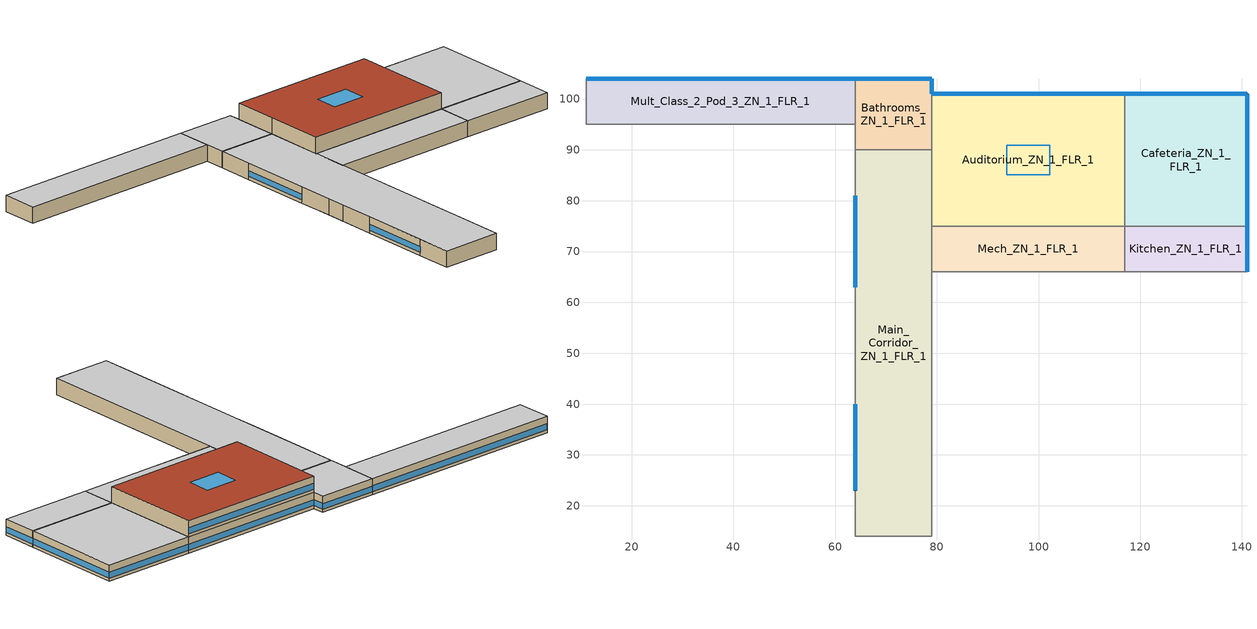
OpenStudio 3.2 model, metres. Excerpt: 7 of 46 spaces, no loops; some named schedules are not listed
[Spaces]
Kitchen_ZN_1_FLR_1
 floor foundation (BTAP-Grnd-Floor-Mass:U-0.757_std): 141,75 141,66 117,66 117,75 z0
 wall outside: 141,66 141,75 z0:4
 wall to Cafeteria_ZN_1_FLR_1: 141,75 117,75 z0:4
 wall to Aux_Gym_ZN_1_FLR_1: 117,66 141,66 z0:4
 wall to Mech_ZN_1_FLR_1: 117,75 117,66 z0:4
 window (BTAP-Ext-FixedWindow:U=0.220 SHGC=0.600): 141,66.03 141,74.97 z0.76:2.19
 ceiling to LIBRARY_MEDIA_CENTER_ZN_1_FLR_2: 141,66 141,75 117,75 117,66 z4
Auditorium_ZN_1_FLR_1
 floor foundation (BTAP-Grnd-Floor-Mass:U-0.757_std): 117,101 117,75 79,75 79,101 z0
 wall outside: 117,101 79,101 z4:8; 117,101 79,101 z0:4
 wall to LIBRARY_MEDIA_CENTER_ZN_1_FLR_2: 117,75 117,101 z4:8
 wall to Main_Corridor_ZN_1_FLR_1: 79,90 79,75 z0:4
 wall to Cafeteria_ZN_1_FLR_1: 117,75 117,101 z0:4
 wall to Bathrooms_ZN_1_FLR_2: 79,101 79,90 z4:8
 wall to Bathrooms_ZN_1_FLR_1: 79,101 79,90 z0:4
 wall to Main_Corridor_ZN_1_FLR_2: 79,90 79,75 z4:8
 wall to Mech_ZN_1_FLR_2: 79,75 117,75 z4:8
 wall to Mech_ZN_1_FLR_1: 79,75 117,75 z0:4
 window (BTAP-Ext-FixedWindow:U=0.220 SHGC=0.600): 116.97,101 79.03,101 z0.76:2.18; 116.97,101 79.03,101 z4.76:6.18
 roof outside: 117,75 117,101 79,101 79,75 z8
 skylight (BTAP-Ext-Skylights:U=0.220 SHGC=0.600): 102.25,85.09 102.25,90.91 93.75,90.91 93.75,85.09 z8
Cafeteria_ZN_1_FLR_1
 floor foundation (BTAP-Grnd-Floor-Mass:U-0.757_std): 141,101 141,75 117,75 117,101 z0
 wall outside: 141,75 141,101 117,101 z0:4
 window (BTAP-Ext-FixedWindow:U=0.220 SHGC=0.600): 141,75.03 141,100.97 z0.76:2.18; 140.97,101 117.03,101 z0.76:2.19
 ceiling to LIBRARY_MEDIA_CENTER_ZN_1_FLR_2: 141,75 141,101 117,101 117,75 z4
Main_Corridor_ZN_1_FLR_1
 floor foundation (BTAP-Grnd-Floor-Mass:U-0.757_std): 79,90 79,14 64,14 64,90 z0
 wall outside: 64,81 64,63 / 64,40 64,23 z0:4
 wall to Mult_Class_2_Pod_1_ZN_1_FLR_1: 64,23 64,14 z0:4
 wall to Mult_Class_2_Pod_2_ZN_1_FLR_1: 64,63 64,54 z0:4
 wall to Lobby_ZN_1_FLR_1: 64,14 79,14 z0:4
 wall to Mult_Class_1_Pod_3_ZN_1_FLR_1: 64,90 64,81 z0:4
 wall to Mech_ZN_1_FLR_1: 79,66 79,75 z0:4
 wall to Mult_Class_1_Pod_2_ZN_1_FLR_1: 64,49 64,40 z0:4
 wall to Gym_ZN_1_FLR_1: 79,14 79,66 z0:4
 wall to Corridor_Pod_2_ZN_1_FLR_1: 64,54 64,49 z0:4
 wall to Bathrooms_ZN_1_FLR_1: 79,90 64,90 z0:4
 window (BTAP-Ext-FixedWindow:U=0.220 SHGC=0.600): 64,39.97 64,23.03 / 64,80.97 64,63.03 z0.76:2.19
 ceiling to Main_Corridor_ZN_1_FLR_2: 79,14 79,90 64,90 64,14 z4
Bathrooms_ZN_1_FLR_1
 floor foundation (BTAP-Grnd-Floor-Mass:U-0.757_std): 79,104 79,90 64,90 64,104 z0
 wall outside: 79,101 79,104 64,104 z0:4
 wall to Corridor_Pod_3_ZN_1_FLR_1: 64,95 64,90 z0:4
 wall to Mult_Class_2_Pod_3_ZN_1_FLR_1: 64,104 64,95 z0:4
 window (BTAP-Ext-FixedWindow:U=0.220 SHGC=0.600): 79,101.03 79,103.97 z0.76:2.21; 78.97,104 64.03,104 z0.76:2.19
 ceiling to Bathrooms_ZN_1_FLR_2: 79,90 79,104 64,104 64,90 z4
Mult_Class_2_Pod_3_ZN_1_FLR_1
 floor foundation (BTAP-Grnd-Floor-Mass:U-0.757_std): 64,104 64,95 11,95 11,104 z0
 wall outside: 64,104 11,104 z0:4
 wall to Corner_Class_2_Pod_3_ZN_1_FLR_1: 11,104 11,95 z0:4
 wall to Corridor_Pod_3_ZN_1_FLR_1: 11,95 64,95 z0:4
 window (BTAP-Ext-FixedWindow:U=0.220 SHGC=0.600): 63.97,104 11.03,104 z0.76:2.18
 ceiling to Mult_Class_2_Pod_3_ZN_1_FLR_2: 64,95 64,104 11,104 11,95 z4
Mech_ZN_1_FLR_1
 floor foundation (BTAP-Grnd-Floor-Mass:U-0.757_std): 117,75 117,66 79,66 79,75 z0
 wall to Gym_ZN_1_FLR_1: 79,66 117,66 z0:4
 ceiling to Mech_ZN_1_FLR_2: 117,66 117,75 79,75 79,66 z4
[Site]
MONCTON INTL A_NB_CAN: Latitude {deg}=46.11; Longitude {deg}=-64.68; Time Zone {hr}=-4; Elevation {m}=70.7; Terrain=City
[Building]
SecondarySchool: North Axis {deg}=0; Default Construction Set=BTAP-Mass at hdd = 4680.0; Standards Number of Stories=2; Standards Number of Above Ground Stories=2; Standards Template=NECB2011; Standards Building Type=SecondarySchool
[ClimateZones]
Climate Zone Institution Name 1=ASHRAE; Climate Zone Document Name 1=ANSI/ASHRAE Standard 169; Climate Zone Document Year 1=2006; Climate Zone Institution Name 2=CEC; Climate Zone Document Name 2=California Climate Zone Descriptions; Climate Zone Document Year 2=1995
[Site:WaterMainsTemperature]
Calculation Method=Correlation; Annual Average Outdoor Air Temperature {C}=6.20833; Maximum Difference In Monthly Average Outdoor Air Temperatures {deltaC}=27
[Site:GroundTemperature:BuildingSurface]
19.527, 19.502, 19.536, 19.598, 20.002, 21.64, 22.225, 22.375, 21.449, 20.121, 19.802, 19.633
[SizingPeriod:DesignDay] Barometric Pressure {Pa}=100479; Sky Clearness=0; Rain Indicator=0; Snow Indicator=0; Day of Month=21; Daylight Saving Time Indicator=0; Humidity Indicating Type=Wetbulb; Dry-Bulb Temperature Range Modifier Type=DefaultMultipliers
Name | Maximum Dry-Bulb Temperature {C} | Daily Dry-Bulb Temperature Range {deltaC} | Humidity Indicating Conditions at Maximum Dry-Bulb | Wind Speed {m/s} | Wind Direction {deg} | Month | Day Type | Solar Model Indicator | ASHRAE Taub | ASHRAE Taud
Moncton-Greater Moncton LeBla Ann Clg .4% Condns DB=>MWB | 28.7 | 10.4 | 20.9 | 5.7 | 220 | 7 | SummerDesignDay | ASHRAETau | 0.414 | 2.302
Moncton-Greater Moncton LeBla Ann Htg 99.6% Condns DB | -22.2 | 0 | -22.2 | 5.3 | 240 | 1 | WinterDesignDay | ASHRAEClearSky
[Material:NoMass] Roughness=Smooth; Thermal Absorptance=0.9; Solar Absorptance=0.7
Name | Thermal Resistance {m2-K/W} | Visible Absorptance
Typical Carpet Pad; Typical Carpet Pad 1 | 0.21648 | 0.8
Typical Insulation 1 | 5.20402 | 0.7
Typical Insulation 2 | 3.77764 | 0.7
Typical Insulation 3 | 5.46446 | 0.7
Typical Carpet Pad 2 | 1.25503 | 0.8
Typical Carpet Pad 3; Typical Carpet Pad 4 | 3.45515 | 0.8
Typical Insulation 4 | 0.454528 | 0.7
Typical Insulation 5 | 0.454545 | 0.7
[Material]
Name | Roughness | Thickness {m} | Conductivity {W/m-K} | Density {kg/m3} | Specific Heat {J/kg-K} | Thermal Absorptance | Solar Absorptance | Visible Absorptance
G05 25mm wood | MediumSmooth | 0.0254 | 0.15 | 608 | 1630 | 0.9 | 0.5 | 0.5
100mm Normalweight concrete floor 1 | MediumSmooth | 0.1016 | 2.31 | 2322 | 832
G01 13mm gypsum board 1 | Smooth | 0.0127 | 0.16 | 800 | 1090 | 0.9 | 0.7 | 0.5
4 in. Normalweight Concrete Floor 1 | MediumRough | 0.1016 | 2.31 | 2322 | 832 | 0.9 | 0.7 | 0.7
1IN Stucco 1 | Smooth | 0.0253 | 0.6918 | 1858 | 837 | 0.9 | 0.7 | 0.92
8IN CONCRETE HW RefBldg 1 | Rough | 0.2032 | 1.311 | 2240 | 836.8 | 0.9 | 0.7 | 0.7
1/2IN Gypsum 1 | Smooth | 0.0127 | 0.16 | 784.9 | 830 | 0.9 | 0.4 | 0.4
Metal Roof Surface 1; F08 Metal surface 1 | Smooth | 0.0008 | 45.28 | 7824 | 500 | 0.9 | 0.7 | 0.7
6 in. Normalweight Concrete Floor 1; 6 in. Normalweight Concrete Floor 2; 6 in. Normalweight Concrete Floor 3 | MediumRough | 0.1524 | 2.31 | 2322 | 832 | 0.9 | 0.7 | 0.7
Expanded Polystyrene | MediumSmooth | 0.0363959 | 0.029 | 29 | 1210
[Construction]
BTAP-Int-Partition; BTAP-Int-Door: G05 25mm wood
BTAP-Int-Floor: 100mm Normalweight concrete floor 1, Typical Carpet Pad
BTAP-Int-Wall: G01 13mm gypsum board 1, G01 13mm gypsum board 1
BTAP-Int-Ceiling: Typical Carpet Pad, 100mm Normalweight concrete floor 1
BTAP-Int-Window: SimpleGlazing
BTAP-Ext-Floor-Mass:U-0.183: Typical Insulation 1, 4 in. Normalweight Concrete Floor 1, Typical Carpet Pad 1
BTAP-Ext-Wall-Mass:U-0.247: 1IN Stucco 1, 8IN CONCRETE HW RefBldg 1, Typical Insulation 2, 1/2IN Gypsum 1
BTAP-Ext-Roof-Metal:U-0.183: Metal Roof Surface 1, Typical Insulation 3
BTAP-Grnd-Floor-Mass:U-0.757: 6 in. Normalweight Concrete Floor 1, Typical Carpet Pad 2
BTAP-Grnd-Wall-Mass:U-0.284: 6 in. Normalweight Concrete Floor 2, Typical Carpet Pad 3
BTAP-Grnd-Roof-Mass:U-0.284: 6 in. Normalweight Concrete Floor 3, Typical Carpet Pad 4
BTAP-Ext-FixedWindow:U=0.220 SHGC=0.600; BTAP-Ext-GlassDoors:U=0.220 SHGC=0.600; BTAP-Ext-Skylights:U=0.220 SHGC=0.600; BTAP-Ext-DaylightDomes:U=0.220 SHGC=0.600; BTAP-Ext-DaylightDiffuser:U=0.220 SHGC=0.600: SimpleGlazing:U=0.220 SHGC=0.600
BTAP-Ext-Door:U-2.2: F08 Metal surface 1, Typical Insulation 4
BTAP-Ext-OverHeadDoor:U-2.2: Typical Insulation 5
BTAP-Grnd-Floor-Mass:U-0.757_std: 6 in. Normalweight Concrete Floor 1, Expanded Polystyrene
[DefaultConstructionSet]
BTAP-Mass at hdd = 4680.0: Default Exterior Surface Constructions=BTAP-Mass at hdd = 4680.0; Default Interior Surface Constructions=Default Surface Constructions 2; Default Ground Contact Surface Constructions=BTAP-Mass at hdd = 4680.0 1; Default Exterior SubSurface Constructions=BTAP-Mass at hdd = 4680.0; Default Interior SubSurface Constructions=Default Sub Surface Constructions 2; Interior Partition Construction=BTAP-Int-Partition
[DefaultSurfaceConstructions]
Name | Floor Construction | Wall Construction | Roof Ceiling Construction
Default Surface Constructions 2 | BTAP-Int-Floor | BTAP-Int-Wall | BTAP-Int-Ceiling
BTAP-Mass at hdd = 4680.0 | BTAP-Ext-Floor-Mass:U-0.183 | BTAP-Ext-Wall-Mass:U-0.247 | BTAP-Ext-Roof-Metal:U-0.183
BTAP-Mass at hdd = 4680.0 1 | BTAP-Grnd-Floor-Mass:U-0.757 | BTAP-Grnd-Wall-Mass:U-0.284 | BTAP-Grnd-Roof-Mass:U-0.284
[DefaultSubSurfaceConstructions]
Name | Fixed Window Construction | Operable Window Construction | Door Construction | Glass Door Construction | Overhead Door Construction | Skylight Construction | Tubular Daylight Dome Construction | Tubular Daylight Diffuser Construction
Default Sub Surface Constructions 2 | BTAP-Int-Window | BTAP-Int-Window | BTAP-Int-Door
BTAP-Mass at hdd = 4680.0 | BTAP-Ext-FixedWindow:U=0.220 SHGC=0.600 | BTAP-Ext-FixedWindow:U=0.220 SHGC=0.600 | BTAP-Ext-Door:U-2.2 | BTAP-Ext-GlassDoors:U=0.220 SHGC=0.600 | BTAP-Ext-OverHeadDoor:U-2.2 | BTAP-Ext-Skylights:U=0.220 SHGC=0.600 | BTAP-Ext-DaylightDomes:U=0.220 SHGC=0.600 | BTAP-Ext-DaylightDiffuser:U=0.220 SHGC=0.600
[WindowMaterial:SimpleGlazingSystem] U-Factor {W/m2-K}=2.2; Solar Heat Gain Coefficient=0.6; Visible Transmittance=0.21
SimpleGlazing; SimpleGlazing:U=0.220 SHGC=0.600
[Space] Building Story=Building Story 1; Part of Total Floor Area=Yes
Name | Space Type | Thermal Zone
Kitchen_ZN_1_FLR_1 | Space Function Food preparation | ALL_ST=Food preparation_FL=Building Story 1_SCH=B
Auditorium_ZN_1_FLR_1 | Space Function Audience - auditorium | ALL_ST=Audience - auditorium_FL=Building Story 1_SCH=C
Cafeteria_ZN_1_FLR_1 | Space Function Conf./meet./multi-purpose | ALL_ST=Conf./meet./multi-purpose_FL=Building Story 1_SCH=C
Mech_ZN_1_FLR_1 | Space Function Electrical/Mechanical-sch-D | WILD_ST=Electrical/Mechanical-sch-D_FL=Building Story 1_SCH=D
Main_Corridor_ZN_1_FLR_1 | Space Function Corr. >= 2.4m wide-sch-D | WILD_ST=Corr. >= 2.4m wide-sch-D_FL=Building Story 1_SCH=D 1
Bathrooms_ZN_1_FLR_1 | Space Function Washroom-sch-D | WET_ST=Washroom-sch-D_FL=Building Story 1_SCHD
Mult_Class_2_Pod_3_ZN_1_FLR_1 | Space Function Classroom/lecture/training | ALL_ST=Classroom/lecture/training_FL=Building Story 1_SCH=D 3
[BuildingStory]
Building Story 1: Nominal Z Coordinate {m}=0
[SpaceType] Standards Building Type=Space Function
Name | Default Schedule Set | Design Specification Outdoor Air Object | Standards Space Type
Space Function Audience - auditorium | Space Function Audience - auditorium Schedule Set | Space Function Audience - auditorium Ventilation | Audience - auditorium
Space Function Washroom-sch-D | Space Function Washroom-sch-D Schedule Set | Space Function Washroom-sch-D Ventilation | Washroom-sch-D
Space Function Conf./meet./multi-purpose | Space Function Conf./meet./multi-purpose Schedule Set | Space Function Conf./meet./multi-purpose Ventilation | Conf./meet./multi-purpose
Space Function Classroom/lecture/training | Space Function Classroom/lecture/training Schedule Set | Space Function Classroom/lecture/training Ventilation | Classroom/lecture/training
Space Function Corr. >= 2.4m wide-sch-D | Space Function Corr. >= 2.4m wide-sch-D Schedule Set | Space Function Corr. >= 2.4m wide-sch-D Ventilation | Corr. >= 2.4m wide-sch-D
Space Function Food preparation | Space Function Food preparation Schedule Set | Space Function Food preparation Ventilation | Food preparation
Space Function Electrical/Mechanical-sch-D | Space Function Electrical/Mechanical-sch-D Schedule Set | Space Function Electrical/Mechanical-sch-D Ventilation | Electrical/Mechanical-sch-D
[People:Definition] Number of People Calculation Method=People/Area; Fraction Radiant=0.3
Name | People per Space Floor Area {person/m2}
Space Function Audience - auditorium People Definition; Space Function Conf./meet./multi-purpose People Definition | 0.199993
Space Function Classroom/lecture/training People Definition | 0.133365
Space Function Corr. >= 2.4m wide-sch-D People Definition | 0.0100104
Space Function Electrical/Mechanical-sch-D People Definition | 0.0049514
Space Function Food preparation People Definition | 0.0500522
Space Function Washroom-sch-D People Definition | 0.0333681
[People] Work Efficiency Schedule=Work Efficiency Schedule; Clothing Insulation Schedule=Clothing Schedule; Air Velocity Schedule=Air Velocity Schedule; Multiplier=1
Name | People Definition | Space or SpaceType
Space Function Audience - auditorium People | Space Function Audience - auditorium People Definition | Space Function Audience - auditorium
Space Function Classroom/lecture/training People | Space Function Classroom/lecture/training People Definition | Space Function Classroom/lecture/training
Space Function Conf./meet./multi-purpose People | Space Function Conf./meet./multi-purpose People Definition | Space Function Conf./meet./multi-purpose
Space Function Corr. >= 2.4m wide-sch-D People | Space Function Corr. >= 2.4m wide-sch-D People Definition | Space Function Corr. >= 2.4m wide-sch-D
Space Function Electrical/Mechanical-sch-D People | Space Function Electrical/Mechanical-sch-D People Definition | Space Function Electrical/Mechanical-sch-D
Space Function Food preparation People | Space Function Food preparation People Definition | Space Function Food preparation
Space Function Washroom-sch-D People | Space Function Washroom-sch-D People Definition | Space Function Washroom-sch-D
[Lights:Definition] Design Level Calculation Method=Watts/Area; Fraction Radiant=0.5; Fraction Visible=0.2
Name | Watts per Space Floor Area {W/m2}
Space Function Audience - auditorium Lights Definition | 8.49993
Space Function Classroom/lecture/training Lights Definition | 11.9699
Space Function Conf./meet./multi-purpose Lights Definition | 11.8799
Space Function Corr. >= 2.4m wide-sch-D Lights Definition | 7.09994
Space Function Electrical/Mechanical-sch-D Lights Definition | 13.2999
Space Function Food preparation Lights Definition | 10.6999
Space Function Washroom-sch-D Lights Definition | 9.44992
[Lights] Fraction Replaceable=1
Name | Lights Definition | Space or SpaceType
Space Function Audience - auditorium Lights | Space Function Audience - auditorium Lights Definition | Space Function Audience - auditorium
Space Function Classroom/lecture/training Lights | Space Function Classroom/lecture/training Lights Definition | Space Function Classroom/lecture/training
Space Function Conf./meet./multi-purpose Lights | Space Function Conf./meet./multi-purpose Lights Definition | Space Function Conf./meet./multi-purpose
Space Function Corr. >= 2.4m wide-sch-D Lights | Space Function Corr. >= 2.4m wide-sch-D Lights Definition | Space Function Corr. >= 2.4m wide-sch-D
Space Function Electrical/Mechanical-sch-D Lights | Space Function Electrical/Mechanical-sch-D Lights Definition | Space Function Electrical/Mechanical-sch-D
Space Function Food preparation Lights | Space Function Food preparation Lights Definition | Space Function Food preparation
Space Function Washroom-sch-D Lights | Space Function Washroom-sch-D Lights Definition | Space Function Washroom-sch-D
[ElectricEquipment:Definition] Design Level Calculation Method=Watts/Area; Fraction Radiant=0.5
Name | Watts per Space Floor Area {W/m2}
Space Function Audience - auditorium Elec Equip Definition | 2.49998
Space Function Classroom/lecture/training Elec Equip Definition | 4.99996
Space Function Conf./meet./multi-purpose Elec Equip Definition; Space Function Electrical/Mechanical-sch-D Elec Equip Definition; Space Function Washroom-sch-D Elec Equip Definition | 0.999992
Space Function Food preparation Elec Equip Definition | 9.99992
[ElectricEquipment]
Name | Electric Equipment Definition | Space or SpaceType
Space Function Audience - auditorium Elec Equip | Space Function Audience - auditorium Elec Equip Definition | Space Function Audience - auditorium
Space Function Classroom/lecture/training Elec Equip | Space Function Classroom/lecture/training Elec Equip Definition | Space Function Classroom/lecture/training
Space Function Conf./meet./multi-purpose Elec Equip | Space Function Conf./meet./multi-purpose Elec Equip Definition | Space Function Conf./meet./multi-purpose
Space Function Electrical/Mechanical-sch-D Elec Equip | Space Function Electrical/Mechanical-sch-D Elec Equip Definition | Space Function Electrical/Mechanical-sch-D
Space Function Food preparation Elec Equip | Space Function Food preparation Elec Equip Definition | Space Function Food preparation
Space Function Washroom-sch-D Elec Equip | Space Function Washroom-sch-D Elec Equip Definition | Space Function Washroom-sch-D
[DesignSpecification:OutdoorAir] Outdoor Air Method=Sum
Name | Outdoor Air Flow per Person {m3/s-person} | Outdoor Air Flow per Floor Area {m3/s-m2}
Space Function Audience - auditorium Ventilation | 0.0571519
Space Function Classroom/lecture/training Ventilation | 0.0285682
Space Function Conf./meet./multi-purpose Ventilation | 0.0190506
Space Function Corr. >= 2.4m wide-sch-D Ventilation; Space Function Electrical/Mechanical-sch-D Ventilation |  | 0.000254
Space Function Food preparation Ventilation | 0.0304482
Space Function Washroom-sch-D Ventilation | 0.228362
[DefaultScheduleSet] People Activity Level Schedule=NECB-Activity; Infiltration Schedule=Always On
Name | Number of People Schedule | Lighting Schedule | Electric Equipment Schedule
Space Function Audience - auditorium Schedule Set; Space Function Conf./meet./multi-purpose Schedule Set | NECB-C-Occupancy | NECB-C-Lighting | NECB-C-Electric-Equipment
Space Function Classroom/lecture/training Schedule Set; Space Function Corr. >= 2.4m wide-sch-D Schedule Set; Space Function Electrical/Mechanical-sch-D Schedule Set; Space Function Washroom-sch-D Schedule Set | NECB-D-Occupancy | NECB-D-Lighting | NECB-D-Electric-Equipment
Space Function Food preparation Schedule Set | NECB-B-Occupancy | NECB-B-Lighting | NECB-B-Electric-Equipment
[ThermostatSetpoint:DualSetpoint]
Name | Heating Setpoint Temperature Schedule | Cooling Setpoint Temperature Schedule
Space Function Washroom-sch-D Thermostat 5; Space Function Classroom/lecture/training Thermostat 54; Space Function Electrical/Mechanical-sch-D Thermostat 6; Space Function Corr. >= 2.4m wide-sch-D Thermostat 20 | NECB-D-Thermostat Setpoint-Heating | NECB-D-Thermostat Setpoint-Cooling
Space Function Audience - auditorium Thermostat 3; Space Function Conf./meet./multi-purpose Thermostat 3 | NECB-C-Thermostat Setpoint-Heating | NECB-C-Thermostat Setpoint-Cooling
Space Function Food preparation Thermostat 3 | NECB-B-Thermostat Setpoint-Heating | NECB-B-Thermostat Setpoint-Cooling
[SpaceInfiltration:DesignFlowRate] Schedule=Always On Discrete; Design Flow Rate Calculation Method=Flow/ExteriorArea; Flow per Exterior Surface Area {m3/s-m2}=0.00025; Constant Term Coefficient=0; Temperature Term Coefficient=0; Velocity Term Coefficient=0.224; Velocity Squared Term Coefficient=0
Name | Space or SpaceType
Auditorium_ZN_1_FLR_1 Infiltration | Auditorium_ZN_1_FLR_1
Bathrooms_ZN_1_FLR_1 Infiltration | Bathrooms_ZN_1_FLR_1
Cafeteria_ZN_1_FLR_1 Infiltration | Cafeteria_ZN_1_FLR_1
Kitchen_ZN_1_FLR_1 Infiltration | Kitchen_ZN_1_FLR_1
Main_Corridor_ZN_1_FLR_1 Infiltration | Main_Corridor_ZN_1_FLR_1
Mult_Class_2_Pod_3_ZN_1_FLR_1 Infiltration | Mult_Class_2_Pod_3_ZN_1_FLR_1
[ThermalZone] Use Ideal Air Loads=No
Name | Thermostat
WET_ST=Washroom-sch-D_FL=Building Story 1_SCHD | Space Function Washroom-sch-D Thermostat 5
ALL_ST=Classroom/lecture/training_FL=Building Story 1_SCH=D 3 | Space Function Classroom/lecture/training Thermostat 54
ALL_ST=Audience - auditorium_FL=Building Story 1_SCH=C | Space Function Audience - auditorium Thermostat 3
ALL_ST=Food preparation_FL=Building Story 1_SCH=B | Space Function Food preparation Thermostat 3
ALL_ST=Conf./meet./multi-purpose_FL=Building Story 1_SCH=C | Space Function Conf./meet./multi-purpose Thermostat 3
WILD_ST=Electrical/Mechanical-sch-D_FL=Building Story 1_SCH=D | Space Function Electrical/Mechanical-sch-D Thermostat 6
WILD_ST=Corr. >= 2.4m wide-sch-D_FL=Building Story 1_SCH=D 1 | Space Function Corr. >= 2.4m wide-sch-D Thermostat 20
[Foundation:Kiva] Wall Height Above Grade {m}=0; Wall Depth Below Slab {m}=0
Bldg Kiva Foundation; Corner_Class_2_Pod_2_ZN_1_FLR_1_Floor Kiva Foundation; Corner_Class_2_Pod_3_ZN_1_FLR_1_Floor Kiva Foundation; Corner_Class_1_Pod_2_ZN_1_FLR_1_Floor Kiva Foundation; Corner_Class_1_Pod_3_ZN_1_FLR_1_Floor Kiva Foundation; Mult_Class_1_Pod_2_ZN_1_FLR_1_Floor Kiva Foundation; Mult_Class_1_Pod_3_ZN_1_FLR_1_Floor Kiva Foundation; Mult_Class_2_Pod_2_ZN_1_FLR_1_Floor Kiva Foundation; Mult_Class_2_Pod_3_ZN_1_FLR_1_Floor Kiva Foundation; Corridor_Pod_2_ZN_1_FLR_1_Floor Kiva Foundation; Corridor_Pod_3_ZN_1_FLR_1_Floor Kiva Foundation
[SurfaceProperty:ExposedFoundationPerimeter] Exposed Perimeter Calculation Method=TotalExposedPerimeter
Name | Total Exposed Perimeter {m}
Auditorium_ZN_1_FLR_1_Floor | 38
Mult_Class_2_Pod_3_ZN_1_FLR_1_Floor | 53
Cafeteria_ZN_1_FLR_1_Floor | 50
Kitchen_ZN_1_FLR_1_Floor | 9
Bathrooms_ZN_1_FLR_1_Floor | 18
Main_Corridor_ZN_1_FLR_1_Floor | 35
Mech_ZN_1_FLR_1_Floor | 0
[Foundation:Kiva:Settings]

[EnergyManagementSystem:Program]
sys3mixedshrnonescdxshcgssfcvzhbhwzcnonesrfnone7OptimumStartProg0: IF DaylightSavings==0 && DayOfWeek>1 && Hour==5 && OAT_4<23.9 && OAT_4>1.7; SET sys3mixedshrnonescdxshcgssfcvzhbhwzcnonesrfnone7ClgSch0 = 29.4; SET sys3mixedshrnonescdxshcgssfcvzhbhwzcnonesrfnone7HtgSch0 = 15.6; ELSEIF DaylightSavings==0 && DayOfWeek==1 && Hour==7 && OAT_4<23.9 && OAT_4>1.7; SET sys3mixedshrnonescdxshcgssfcvzhbhwzcnonesrfnone7ClgSch0 = 29.4; SET sys3mixedshrnonescdxshcgssfcvzhbhwzcnonesrfnone7HtgSch0 = 15.6; ELSEIF DaylightSavings==1 && DayOfWeek>1 && Hour==4 && OAT_4<23.9 && OAT_4>1.7; SET sys3mixedshrnonescdxshcgssfcvzhbhwzcnonesrfnone7ClgSch0 = 29.4; SET sys3mixedshrnonescdxshcgssfcvzhbhwzcnonesrfnone7HtgSch0 = 15.6; ELSEIF DaylightSavings==1 && DayOfWeek==1 && Hour==6 && OAT_4<23.9 && OAT_4>1.7; SET sys3mixedshrnonescdxshcgssfcvzhbhwzcnonesrfnone7ClgSch0 = 29.4; SET sys3mixedshrnonescdxshcgssfcvzhbhwzcnonesrfnone7HtgSch0 = 15.6; ELSE; SET sys3mixedshrnonescdxshcgssfcvzhbhwzcnonesrfnone7ClgSch0 = NULL; SET sys3mixedshrnonescdxshcgssfcvzhbhwzcnonesrfnone7HtgSch0 = NULL; ENDIF
